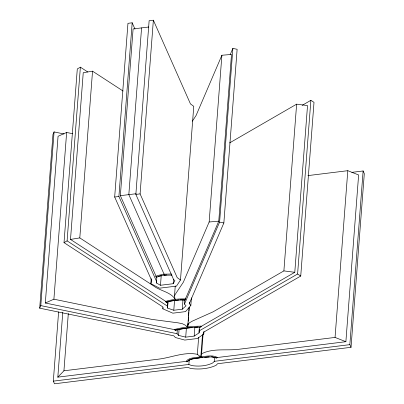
<?xml version="1.0" encoding="UTF-8"?>
<svg xmlns="http://www.w3.org/2000/svg" width="404" height="404" viewBox="0 0 404 404"><rect width="100%" height="100%" fill="white"/><g stroke="black" fill="none" stroke-linecap="round" stroke-linejoin="round"><path stroke-width="0.61" d="M189.102 307.474L187.719 327.528L185.633 325.351L182.396 323.73L178.134 322.857L151.823 319.382L53.899 299.197L45.319 303.01L58.06 136.274L66.645 132.462L72.801 133.734M203.944 331.522L203.752 334.037L197.475 338.501L184.769 340.067L175.387 337.527L173.806 335.81L39.693 308.166L52.969 134.482L54.07 131.921L63.933 133.956M39.693 308.166L40.794 305.606L54.07 131.921M53.899 299.197L66.645 132.462M351.884 172.351L363.125 170.968L364.307 173.624L351.031 347.309L217.589 363.731L216.059 365.322A31.532 19.296 4.4 0 1 190.643 368.448L187.936 367.377L54.5 383.8L53.318 381.144L58.61 311.918M191.425 297.859L190.85 305.409L185.562 311.615L172.851 313.181L162.898 308.848L162.868 306.939L64.019 242.637L77.295 68.958L80.371 67.175L87.774 71.988M64.019 242.637L67.099 240.86L80.371 67.175M187.027 361.247L57.822 377.149L62.777 312.343M166.211 301.682L70.503 239.426L83.244 72.69L92.541 71.17L123.094 91.041M57.822 377.149L63.938 370.791L68.316 313.534M175.154 299.182C170.513 291.819 160.13 291.001 153.545 285.875L79.8 237.906L92.541 71.17M156.878 276.679L156.398 282.972L160.484 285.269L173.195 283.704L174.922 280.689L173.543 279.457L135.855 194.405L149.132 20.72L153.368 20.2L190.466 103.924L193.763 106.323L180.487 280.007L176.487 286.103L159.545 288.188L150.833 283.653L151.773 280.735L114.675 197.011L127.952 23.326L132.184 22.806L134.987 29.128M156.398 282.972L156.601 281.543L118.907 196.49L132.184 22.806M156.277 276.74L120.352 195.672L133.098 28.936L148.834 27.002M141.572 27.896L128.826 194.632L164.276 274.634M180.487 280.007L177.194 277.609L140.092 193.885L153.368 20.2M150.833 283.653L151.217 278.619M160.484 285.269L161.257 275.2M162.898 308.848L162.994 307.59M184.8 299.687L184.461 304.091L186.042 305.813L182.265 309.217L173.791 310.262L167.544 308.09L167.902 301.142M167.544 308.09L168.074 301.167M173.195 283.704L173.528 279.3M174.988 298.798L174.483 296.066L175.255 285.997M173.791 310.262L174.563 300.192M199.364 329.114L199.076 332.886L194.178 336.103L185.709 337.148L178.613 335.406L177.033 333.684L177.371 329.28M178.613 335.406L179.093 329.114M182.265 309.217L182.987 299.778M185.37 298.081L185.274 299.339L218.766 221.18L231.512 54.444L221.897 55.252L196.091 115.473L192.38 121.165M185.709 337.148L186.38 328.336M190.85 305.409L189.269 303.687L189.365 302.429M187.764 326.897L188.052 323.124M188.198 321.236L188.486 317.463M188.582 316.201L188.87 312.428M188.966 311.171L189.254 307.394M351.031 347.309L349.849 344.652L214.292 361.333L212.767 362.923A24.624 15.069 4.4 0 1 191.582 365.529L188.875 364.459L189.213 360.055M194.178 336.103L194.854 327.296M199.076 332.886L199.334 327.2M203.121 333.648L201.586 353.783L200.793 357.03L197.349 354.303L198.647 337.315M174.483 296.066L175.24 294.329L183.35 282.209L209.151 221.988L221.897 55.252M200.793 357.03L202.475 335.012M184.461 304.091L219.599 222.094L232.876 48.409L237.133 49.288L223.856 222.973L189.269 303.687M214.292 361.333L214.585 357.555M187.754 325.094L189.299 322.882L192.38 321.099L213.054 311.848L283.886 270.897L296.632 104.161L307.53 105.575L294.784 272.311L200.854 326.614M199.046 330.977L297.596 274.003L310.873 100.318L314.009 102.358L300.733 276.043L203.722 332.128L203.752 334.037M347.799 170.69L358.626 174.962L345.88 341.698L335.052 337.426L347.799 170.69L307.929 175.599M349.849 344.652L363.125 170.968M200.763 326.533L200.894 326.033M200.808 327.19L201.071 326.195C192.193 326.18 183.219 327.23 174.624 329.447L175.129 330.351C183.386 328.205 192.572 327.351 200.722 327.114M185.593 298.945C178.911 298.687 171.993 299.44 165.6 301.409L166.17 302.263C172.301 300.505 178.856 299.773 185.229 299.914L185.593 298.945L185.32 298.758M230.154 54.762L232.876 48.409M186.981 361.827C190.345 357.878 196.299 359.156 200.748 357.611C206.01 357.697 211.64 355.707 216.635 358.176L217.216 357.318C212.019 354.636 206.111 356.631 200.596 356.591C195.945 358.166 189.728 356.894 186.305 361.125L186.981 361.827L187.36 361.6M187.744 361.373C191.637 357.585 197.889 358.414 202.864 357.353M229.613 142.905L296.632 104.161M302.162 105.358L310.873 100.318M164.201 274.124L158.333 275.371L155.949 276.321L156.232 277.321L159.004 276.205M166.589 274.922L164.236 275.215L164.08 274.195L171.402 274.028M175.392 299.374L175.543 300.399M201.586 353.783C213.307 347.809 227.174 350.975 239.739 349.157L335.052 337.426M166.17 302.263L169.089 301.263L172.281 300.803M155.949 276.321L156.323 276.164M156.232 277.321L156.606 277.159L156.464 276.659M175.129 330.351L175.422 330.225M175.72 330.098L178.028 329.497M159.61 276.053L161.433 275.609M158.626 276.366L164.473 275.079M178.598 329.386L185.552 328.28M70.503 239.426L79.8 237.906M172.841 300.722L175.099 300.409M186.734 328.124L192.269 327.467M120.352 195.672L136.087 193.738M114.675 197.011L118.907 196.49M135.855 194.405L140.092 193.885M63.938 370.791L159.252 359.06C171.862 357.419 184.471 351.631 197.349 354.303M216.675 357.601L345.88 341.698M53.318 381.144L188.875 364.459M175.664 300.329L179.098 299.965M180.179 299.854L185.229 299.914M209.151 221.988L218.766 221.18M164.236 275.215L171.998 275.114M204.737 357.227L209.11 356.939M194.132 327.255L198.056 327.033M283.886 270.897L294.784 272.311M211.61 356.772L216.14 357.878M219.599 222.094L223.856 222.973M45.319 303.01L175.169 329.775M40.794 305.606L177.033 333.684M297.596 274.003L300.733 276.043M67.099 240.86L167.519 306.176M166.544 301.53L166.827 301.96"/></g></svg>
